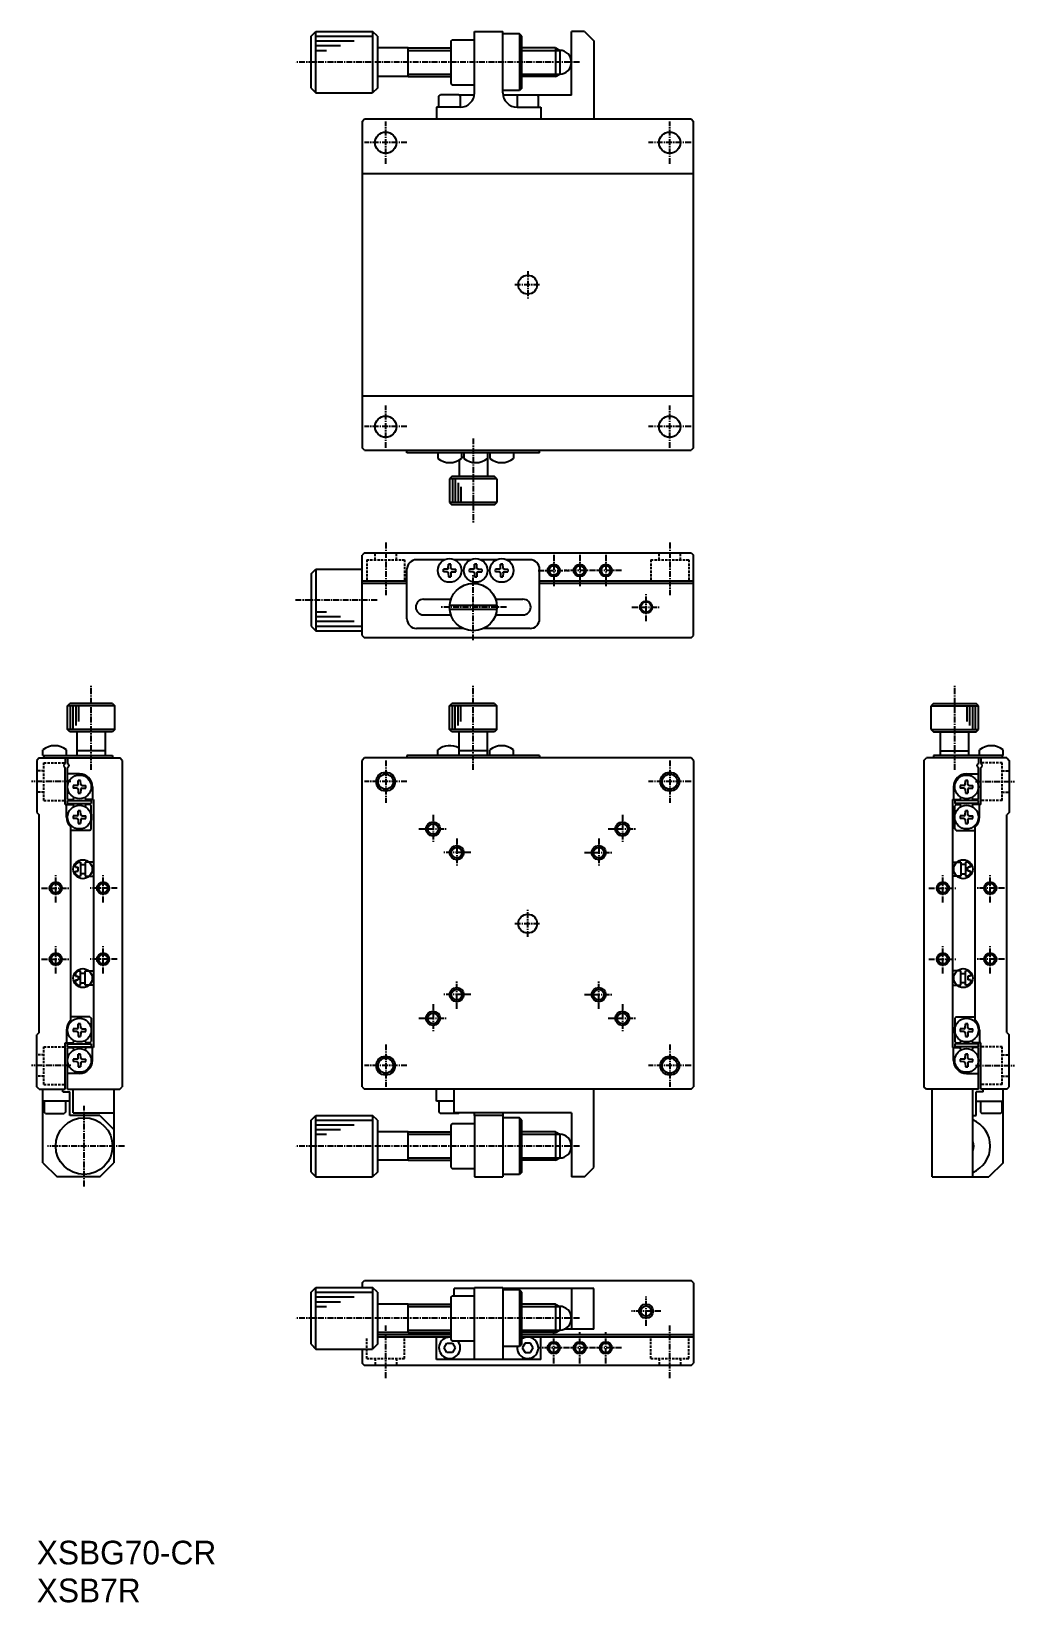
# Model space of a CAD drawing. Extents: x 94 to 302, y 36 to 368.
import ezdxf

# ---------------------------------------------------------------- set-up
doc = ezdxf.new("R2010")
doc.units = 0
doc.linetypes.add('CENTER', pattern=[2, 1.25, -0.25, 0.25, -0.25])
doc.linetypes.add('DASHED', pattern=[0.75, 0.5, -0.25])
doc.layers.get('0').update_dxf_attribs({"linetype": 'CONTINUOUS'})
doc.layers.add('CENTER', color=1, linetype='CENTER')

msp = doc.modelspace()

# ---------------------------------------------------------------- linework, layer by layer
at = {"color": 7, "linetype": 'CONTINUOUS'}
for p, q in [((153.55, 367.12), (154.55, 368.12)), ((153.55, 356.12), (153.55, 367.12)), ((154.55, 368.12), (166.55, 368.12)), ((167.55, 367.12), (166.55, 368.12)), ((167.55, 367.12), (167.55, 356.12)), ((183.05, 366.07), (183.35, 366.37)), ((183.05, 366.07), (183.05, 357.17)), ((183.35, 366.37), (188.05, 366.37)), ((188.05, 355.12), (188.05, 368.12)), ((188.05, 368.12), (194.05, 368.12)), ((194.05, 355.12), (194.05, 368.12)), ((197.55, 367.62), (194.05, 367.62)), ((197.55, 367.62), (197.55, 355.62)), ((198.05, 367.12), (197.55, 367.62)), ((198.05, 356.12), (198.05, 367.12)), ((208.55, 354.62), (208.55, 368.12)), ((211.3, 368.12), (208.55, 368.12)), ((211.3, 368.12), (213.3, 366.12)), ((213.3, 366.12), (213.3, 349.62)), ((174.05, 364.62), (167.55, 364.62)), ((174.05, 364.62), (183.05, 364.62)), ((174.05, 358.62), (174.05, 364.62)), ((205.19, 364.62), (198.05, 364.62)), ((205.19, 364.62), (206.05, 364.12)), ((205.19, 364.62), (205.19, 358.62)), ((206.05, 364.12), (206.05, 359.12)), ((174.05, 358.62), (167.55, 358.62)), ((174.05, 358.62), (183.05, 358.62)), ((205.19, 358.62), (198.05, 358.62)), ((205.19, 358.62), (206.05, 359.12)), ((153.55, 356.12), (154.55, 355.12)), ((167.55, 356.12), (166.55, 355.12)), ((183.05, 357.17), (183.35, 356.87)), ((183.35, 356.87), (188.05, 356.87)), ((197.55, 355.62), (194.05, 355.62)), ((198.05, 356.12), (197.55, 355.62)), ((154.55, 355.12), (166.55, 355.12)), ((185.05, 352.12), (180.05, 352.12)), ((180.05, 352.12), (180.05, 349.62)), ((180.55, 354.42), (180.85, 354.72)), ((180.55, 352.12), (180.55, 354.42)), ((184.75, 354.72), (180.85, 354.72)), ((185.05, 354.42), (184.75, 354.72)), ((188.01, 354.62), (184.85, 354.62)), ((185.05, 354.42), (185.05, 352.12)), ((197.25, 354.62), (194.1, 354.62)), ((197.05, 354.42), (197.35, 354.72)), ((197.05, 354.42), (197.05, 352.12)), ((197.05, 352.12), (202.05, 352.12)), ((197.35, 354.72), (201.25, 354.72)), ((201.55, 354.42), (201.25, 354.72)), ((208.55, 354.62), (201.35, 354.62)), ((201.55, 352.12), (201.55, 354.42)), ((202.05, 352.12), (202.05, 349.62)), ((164.3, 349.12), (164.8, 349.62)), ((164.3, 349.12), (164.3, 280.12)), ((164.8, 349.62), (233.8, 349.62)), ((233.8, 349.62), (234.3, 349.12)), ((234.3, 280.12), (234.3, 349.12)), ((164.3, 338.12), (234.3, 338.12)), ((164.3, 291.12), (234.3, 291.12)), ((164.8, 279.62), (164.3, 280.12)), ((164.8, 279.62), (233.8, 279.62)), ((173.8, 279.12), (173.8, 279.62)), ((201.8, 279.12), (173.8, 279.12)), ((180.3, 279.12), (180.3, 277.9)), ((185.3, 279.12), (185.3, 277.9)), ((185.8, 279.12), (185.8, 277.9)), ((190.8, 279.12), (190.8, 274.12)), ((190.8, 279.12), (190.8, 277.9)), ((191.3, 279.12), (191.3, 277.9)), ((196.3, 279.12), (196.3, 277.9)), ((201.8, 279.12), (201.8, 279.62)), ((234.3, 280.12), (233.8, 279.62)), ((184.8, 277.56), (184.8, 274.12)), ((185.8, 278.12), (185.3, 278.12)), ((183.3, 274.12), (182.8, 273.62)), ((182.8, 273.62), (182.8, 268.62)), ((192.3, 274.12), (183.3, 274.12)), ((192.8, 273.62), (192.3, 274.12)), ((192.8, 273.62), (192.8, 268.62)), ((182.8, 268.62), (183.3, 268.12)), ((192.3, 268.12), (183.3, 268.12)), ((192.3, 268.12), (192.8, 268.62)), ((164.8, 257.99), (164.3, 257.49)), ((164.3, 240.49), (164.3, 257.49)), ((164.8, 257.99), (233.8, 257.99)), ((181.71, 256.49), (175.8, 256.49)), ((187.21, 256.49), (183.89, 256.49)), ((192.71, 256.49), (189.39, 256.49)), ((199.8, 256.49), (194.89, 256.49)), ((233.8, 257.99), (234.3, 257.49)), ((234.3, 240.49), (234.3, 257.49)), ((153.55, 253.49), (154.55, 254.49)), ((153.55, 253.49), (153.55, 242.49)), ((154.55, 254.49), (164.3, 254.49)), ((173.8, 243.99), (173.8, 254.49)), ((182.31, 254.52), (181.48, 254.5)), ((182.31, 253.97), (181.48, 253.98)), ((182.31, 254.52), (182.47, 254.59)), ((182.31, 253.97), (182.47, 253.9)), ((182.53, 254.73), (182.47, 254.59)), ((182.53, 253.76), (182.47, 253.9)), ((182.53, 254.73), (182.54, 255.57)), ((182.53, 253.76), (182.54, 252.92)), ((183.08, 254.73), (183.06, 255.57)), ((183.08, 253.76), (183.06, 252.92)), ((183.08, 254.73), (183.14, 254.59)), ((183.08, 253.76), (183.14, 253.9)), ((183.3, 254.52), (183.14, 254.59)), ((183.3, 253.97), (183.14, 253.9)), ((183.3, 254.52), (184.13, 254.5)), ((183.3, 253.97), (184.13, 253.98)), ((187.81, 254.52), (186.98, 254.5)), ((187.81, 253.97), (186.98, 253.98)), ((187.81, 254.52), (187.97, 254.59)), ((187.81, 253.97), (187.97, 253.9)), ((188.03, 254.73), (187.97, 254.59)), ((188.03, 253.76), (187.97, 253.9)), ((188.03, 254.73), (188.04, 255.57)), ((188.03, 253.76), (188.04, 252.92)), ((188.58, 254.73), (188.56, 255.57)), ((188.58, 253.76), (188.56, 252.92)), ((188.58, 254.73), (188.64, 254.59)), ((188.58, 253.76), (188.64, 253.9)), ((188.8, 254.52), (188.64, 254.59)), ((188.8, 253.97), (188.64, 253.9)), ((188.8, 254.52), (189.63, 254.5)), ((188.8, 253.97), (189.63, 253.98)), ((193.31, 254.52), (192.48, 254.5)), ((193.31, 253.97), (192.48, 253.98)), ((193.31, 254.52), (193.47, 254.59)), ((193.31, 253.97), (193.47, 253.9)), ((193.53, 254.73), (193.47, 254.59)), ((193.53, 253.76), (193.47, 253.9)), ((193.53, 254.73), (193.54, 255.57)), ((193.53, 253.76), (193.54, 252.92)), ((194.08, 254.73), (194.06, 255.57)), ((194.08, 253.76), (194.06, 252.92)), ((194.08, 254.73), (194.14, 254.59)), ((194.08, 253.76), (194.14, 253.9)), ((194.3, 254.52), (194.14, 254.59)), ((194.3, 253.97), (194.14, 253.9)), ((194.3, 254.52), (195.13, 254.5)), ((194.3, 253.97), (195.13, 253.98)), ((201.8, 243.99), (201.8, 254.49)), ((173.8, 251.99), (164.3, 251.99)), ((173.8, 251.49), (164.3, 251.49)), ((234.3, 251.99), (201.8, 251.99)), ((234.3, 251.49), (201.8, 251.49)), ((177.3, 248.14), (183.16, 248.14)), ((182.82, 246.89), (192.79, 246.89)), ((182.82, 246.09), (192.79, 246.09)), ((192.45, 248.14), (198.3, 248.14)), ((153.55, 242.49), (154.55, 241.49)), ((177.3, 244.84), (183.02, 244.84)), ((192.59, 244.84), (198.3, 244.84)), ((154.55, 241.49), (164.3, 241.49)), ((164.3, 240.49), (164.8, 239.99)), ((233.8, 239.99), (164.8, 239.99)), ((185.63, 241.99), (175.8, 241.99)), ((199.8, 241.99), (189.98, 241.99)), ((233.8, 239.99), (234.3, 240.49)), ((102.11, 225.62), (102.61, 226.12)), ((111.61, 226.12), (102.61, 226.12)), ((111.61, 226.12), (112.11, 225.62)), ((182.8, 225.62), (183.3, 226.12)), ((192.3, 226.12), (183.3, 226.12)), ((192.3, 226.12), (192.8, 225.62)), ((285, 226.12), (284.5, 225.62)), ((285, 226.12), (294, 226.12)), ((294.5, 225.62), (294, 226.12)), ((102.11, 220.62), (102.11, 225.62)), ((112.11, 220.62), (112.11, 225.62)), ((182.8, 220.62), (182.8, 225.62)), ((192.8, 220.62), (192.8, 225.62)), ((284.5, 220.62), (284.5, 225.62)), ((294.5, 220.62), (294.5, 225.62)), ((102.61, 220.12), (102.11, 220.62)), ((111.61, 220.12), (102.61, 220.12)), ((104.11, 215.12), (104.11, 220.12)), ((110.11, 215.12), (110.11, 220.12)), ((112.11, 220.62), (111.61, 220.12)), ((183.3, 220.12), (182.8, 220.62)), ((192.3, 220.12), (183.3, 220.12)), ((184.8, 215.12), (184.8, 220.12)), ((190.8, 215.12), (190.8, 220.12)), ((192.8, 220.62), (192.3, 220.12)), ((284.5, 220.62), (285, 220.12)), ((285, 220.12), (294, 220.12)), ((286.5, 215.12), (286.5, 220.12)), ((292.5, 215.12), (292.5, 220.12)), ((294, 220.12), (294.5, 220.62)), ((96.86, 215.12), (96.86, 216.34)), ((101.86, 215.12), (101.86, 216.34)), ((110.11, 216.12), (104.11, 216.12)), ((180.3, 215.12), (180.3, 216.34)), ((190.8, 216.12), (184.8, 216.12)), ((191.3, 215.12), (191.3, 216.34)), ((196.3, 215.12), (196.3, 216.34)), ((286.5, 216.12), (292.5, 216.12)), ((294.75, 215.12), (294.75, 216.34)), ((299.75, 215.12), (299.75, 216.34)), ((96.11, 214.62), (95.61, 214.12)), ((95.61, 214.12), (95.61, 203.12)), ((96.11, 214.62), (113.11, 214.62)), ((96.86, 215.12), (111.61, 215.12)), ((97.11, 215.12), (97.11, 214.62)), ((101.61, 214.62), (101.61, 213.48)), ((101.61, 204.82), (101.61, 212.56)), ((102.11, 214.62), (102.11, 213.48)), ((102.11, 205.82), (102.11, 212.56)), ((111.61, 215.12), (111.61, 214.62)), ((113.61, 214.12), (113.11, 214.62)), ((113.61, 214.12), (113.61, 145.12)), ((164.8, 214.62), (164.3, 214.12)), ((164.3, 145.12), (164.3, 214.12)), ((233.8, 214.62), (164.8, 214.62)), ((173.8, 215.12), (173.8, 214.62)), ((201.8, 215.12), (173.8, 215.12)), ((201.8, 215.12), (201.8, 214.62)), ((234.3, 214.12), (233.8, 214.62)), ((234.3, 214.12), (234.3, 145.12)), ((234.3, 213.62), (234.3, 145.62)), ((283, 214.12), (283.5, 214.62)), ((283, 214.12), (283, 145.12)), ((300.5, 214.62), (283.5, 214.62)), ((299.75, 215.12), (285, 215.12)), ((285, 215.12), (285, 214.62)), ((294.5, 214.62), (294.5, 213.48)), ((294.5, 205.82), (294.5, 212.56)), ((295, 214.62), (295, 213.48)), ((295, 204.82), (295, 212.56)), ((299.5, 215.12), (299.5, 214.62)), ((300.5, 214.62), (301, 214.12)), ((301, 214.12), (301, 203.12)), ((104.61, 211.27), (102.11, 211.27)), ((104.34, 209), (104.35, 209.84)), ((104.89, 209), (104.87, 209.84)), ((291.72, 209), (291.74, 209.84)), ((292, 211.27), (294.5, 211.27)), ((292.27, 209), (292.26, 209.84)), ((102.11, 205.82), (103.2, 205.82)), ((104.11, 208.79), (103.29, 208.78)), ((104.11, 208.25), (103.29, 208.26)), ((104.11, 208.79), (104.28, 208.87)), ((104.11, 208.25), (104.28, 208.17)), ((104.34, 209), (104.28, 208.87)), ((104.34, 208.04), (104.28, 208.17)), ((104.34, 208.04), (104.35, 207.2)), ((104.89, 208.04), (104.87, 207.2)), ((104.89, 209), (104.95, 208.87)), ((104.89, 208.04), (104.95, 208.17)), ((105.11, 208.79), (104.95, 208.87)), ((105.11, 208.25), (104.95, 208.17)), ((105.11, 208.79), (105.94, 208.78)), ((105.11, 208.25), (105.94, 208.26)), ((107.61, 205.82), (106.03, 205.82)), ((107.36, 208.52), (107.36, 205.82)), ((107.61, 205.82), (107.61, 179.62)), ((289, 205.82), (290.58, 205.82)), ((289, 205.82), (289, 179.62)), ((289.25, 208.52), (289.25, 205.82)), ((291.5, 208.79), (290.67, 208.78)), ((291.5, 208.25), (290.67, 208.26)), ((291.5, 208.79), (291.66, 208.87)), ((291.5, 208.25), (291.66, 208.17)), ((291.72, 209), (291.66, 208.87)), ((291.72, 208.04), (291.66, 208.17)), ((291.72, 208.04), (291.74, 207.2)), ((292.27, 208.04), (292.26, 207.2)), ((292.27, 209), (292.33, 208.87)), ((292.27, 208.04), (292.33, 208.17)), ((292.5, 208.79), (292.33, 208.87)), ((292.5, 208.25), (292.33, 208.17)), ((292.5, 208.79), (293.32, 208.78)), ((292.5, 208.25), (293.32, 208.26)), ((294.5, 205.82), (293.41, 205.82)), ((95.61, 203.12), (96.11, 202.62)), ((96.11, 156.62), (96.11, 202.62)), ((101.61, 204.82), (103.2, 204.82)), ((101.86, 202.12), (101.86, 204.82)), ((102.11, 205.62), (107.11, 205.62)), ((102.11, 205.02), (102.11, 205.62)), ((102.11, 205.02), (107.11, 205.02)), ((104.34, 202.6), (104.28, 202.47)), ((104.34, 202.6), (104.35, 203.44)), ((104.89, 202.6), (104.87, 203.44)), ((104.89, 202.6), (104.95, 202.47)), ((106.81, 204.82), (106.03, 204.82)), ((106.81, 204.82), (107.11, 204.52)), ((107.11, 205.62), (107.11, 205.02)), ((107.11, 199.62), (107.11, 204.52)), ((294.5, 205.62), (289.5, 205.62)), ((289.5, 205.62), (289.5, 205.02)), ((294.5, 205.02), (289.5, 205.02)), ((289.8, 204.82), (289.5, 204.52)), ((289.5, 199.62), (289.5, 204.52)), ((289.8, 204.82), (290.58, 204.82)), ((291.72, 202.6), (291.66, 202.47)), ((291.72, 202.6), (291.74, 203.44)), ((292.27, 202.6), (292.26, 203.44)), ((292.27, 202.6), (292.33, 202.47)), ((295, 204.82), (293.41, 204.82)), ((294.5, 205.02), (294.5, 205.62)), ((294.75, 202.12), (294.75, 204.82)), ((301, 203.12), (300.5, 202.62)), ((300.5, 156.62), (300.5, 202.62)), ((102.81, 179.62), (102.81, 200.04)), ((106.81, 199.32), (102.81, 199.32)), ((104.11, 202.39), (103.29, 202.38)), ((104.11, 201.85), (103.29, 201.86)), ((104.11, 202.39), (104.28, 202.47)), ((104.11, 201.85), (104.28, 201.77)), ((104.34, 201.64), (104.28, 201.77)), ((104.34, 201.64), (104.35, 200.8)), ((104.89, 201.64), (104.87, 200.8)), ((104.89, 201.64), (104.95, 201.77)), ((105.11, 202.39), (104.95, 202.47)), ((105.11, 201.85), (104.95, 201.77)), ((105.11, 202.39), (105.94, 202.38)), ((105.11, 201.85), (105.94, 201.86)), ((106.81, 199.32), (107.11, 199.62)), ((289.8, 199.32), (289.5, 199.62)), ((289.8, 199.32), (293.8, 199.32)), ((291.5, 202.39), (290.67, 202.38)), ((291.5, 201.85), (290.67, 201.86)), ((291.5, 202.39), (291.66, 202.47)), ((291.5, 201.85), (291.66, 201.77)), ((291.72, 201.64), (291.66, 201.77)), ((291.72, 201.64), (291.74, 200.8)), ((292.27, 201.64), (292.26, 200.8)), ((292.27, 201.64), (292.33, 201.77)), ((292.5, 202.39), (292.33, 202.47)), ((292.5, 201.85), (292.33, 201.77)), ((292.5, 202.39), (293.32, 202.38)), ((292.5, 201.85), (293.32, 201.86)), ((293.8, 179.62), (293.8, 200.04)), ((104.31, 192.62), (103.81, 192.12)), ((104.31, 192.62), (104.81, 192.62)), ((104.81, 192.62), (104.81, 189.62)), ((107.61, 192.62), (105.81, 192.62)), ((105.81, 192.62), (105.81, 189.62)), ((289, 192.62), (290.8, 192.62)), ((290.8, 192.62), (290.8, 189.62)), ((291.8, 192.62), (291.8, 189.62)), ((292.3, 192.62), (291.8, 192.62)), ((292.3, 192.62), (292.8, 192.12)), ((103.81, 191.52), (103.81, 192.12)), ((103.81, 191.52), (104.31, 191.52)), ((103.81, 190.72), (104.31, 190.72)), ((103.81, 190.12), (103.81, 190.72)), ((104.31, 189.62), (103.81, 190.12)), ((104.31, 190.72), (104.31, 191.52)), ((104.31, 189.62), (104.81, 189.62)), ((104.81, 192.12), (105.81, 192.12)), ((105.81, 190.12), (104.81, 190.12)), ((105.81, 189.62), (107.61, 189.62)), ((109.61, 189.62), (109.61, 189.62)), ((287, 189.62), (287, 189.62)), ((290.8, 189.62), (289, 189.62)), ((291.8, 192.12), (290.8, 192.12)), ((290.8, 190.12), (291.8, 190.12)), ((292.3, 189.62), (291.8, 189.62)), ((292.8, 191.52), (292.3, 191.52)), ((292.3, 190.72), (292.3, 191.52)), ((292.8, 190.72), (292.3, 190.72)), ((292.3, 189.62), (292.8, 190.12)), ((292.8, 191.52), (292.8, 192.12)), ((292.8, 190.12), (292.8, 190.72)), ((102.81, 159.2), (102.81, 179.62)), ((107.61, 179.62), (107.61, 153.42)), ((289, 179.62), (289, 153.42)), ((293.8, 159.2), (293.8, 179.62)), ((104.31, 169.62), (103.81, 169.12)), ((104.31, 169.62), (104.81, 169.62)), ((104.81, 166.62), (104.81, 169.62)), ((105.81, 169.62), (107.61, 169.62)), ((105.81, 166.62), (105.81, 169.62)), ((109.61, 169.62), (109.61, 169.62)), ((287, 169.62), (287, 169.62)), ((290.8, 169.62), (289, 169.62)), ((290.8, 166.62), (290.8, 169.62)), ((291.8, 166.62), (291.8, 169.62)), ((292.3, 169.62), (291.8, 169.62)), ((292.3, 169.62), (292.8, 169.12)), ((103.81, 169.12), (103.81, 168.52)), ((103.81, 168.52), (104.31, 168.52)), ((103.81, 167.72), (104.31, 167.72)), ((103.81, 167.72), (103.81, 167.12)), ((104.31, 166.62), (103.81, 167.12)), ((104.31, 168.52), (104.31, 167.72)), ((104.31, 166.62), (104.81, 166.62)), ((105.81, 169.12), (104.81, 169.12)), ((104.81, 167.12), (105.81, 167.12)), ((107.61, 166.62), (105.81, 166.62)), ((289, 166.62), (290.8, 166.62)), ((290.8, 169.12), (291.8, 169.12)), ((291.8, 167.12), (290.8, 167.12)), ((292.3, 166.62), (291.8, 166.62)), ((292.3, 168.52), (292.3, 167.72)), ((292.8, 168.52), (292.3, 168.52)), ((292.8, 167.72), (292.3, 167.72)), ((292.3, 166.62), (292.8, 167.12)), ((292.8, 169.12), (292.8, 168.52)), ((292.8, 167.72), (292.8, 167.12)), ((106.81, 159.92), (102.81, 159.92)), ((106.81, 159.92), (107.11, 159.62)), ((107.11, 159.62), (107.11, 154.72)), ((289.8, 159.92), (289.5, 159.62)), ((289.5, 159.62), (289.5, 154.72)), ((289.8, 159.92), (293.8, 159.92)), ((96.11, 156.62), (95.61, 156.12)), ((95.61, 145.12), (95.61, 156.12)), ((101.86, 157.12), (101.86, 154.42)), ((104.11, 157.39), (103.29, 157.38)), ((104.11, 156.85), (103.29, 156.86)), ((104.11, 157.39), (104.28, 157.47)), ((104.11, 156.85), (104.28, 156.77)), ((104.34, 157.6), (104.28, 157.47)), ((104.34, 156.64), (104.28, 156.77)), ((104.34, 157.6), (104.35, 158.44)), ((104.34, 156.64), (104.35, 155.8)), ((104.89, 157.6), (104.87, 158.44)), ((104.89, 156.64), (104.87, 155.8)), ((104.89, 157.6), (104.95, 157.47)), ((104.89, 156.64), (104.95, 156.77)), ((105.11, 157.39), (104.95, 157.47)), ((105.11, 156.85), (104.95, 156.77)), ((105.11, 157.39), (105.94, 157.38)), ((105.11, 156.85), (105.94, 156.86)), ((291.5, 157.39), (290.67, 157.38)), ((291.5, 156.85), (290.67, 156.86)), ((291.5, 157.39), (291.66, 157.47)), ((291.5, 156.85), (291.66, 156.77)), ((291.72, 157.6), (291.66, 157.47)), ((291.72, 156.64), (291.66, 156.77)), ((291.72, 157.6), (291.74, 158.44)), ((291.72, 156.64), (291.74, 155.8)), ((292.27, 157.6), (292.26, 158.44)), ((292.27, 156.64), (292.26, 155.8)), ((292.27, 157.6), (292.33, 157.47)), ((292.27, 156.64), (292.33, 156.77)), ((292.5, 157.39), (292.33, 157.47)), ((292.5, 156.85), (292.33, 156.77)), ((292.5, 157.39), (293.32, 157.38)), ((292.5, 156.85), (293.32, 156.86)), ((294.75, 157.12), (294.75, 154.42)), ((300.5, 156.62), (301, 156.12)), ((301, 145.12), (301, 156.12)), ((101.61, 144.62), (101.61, 154.42)), ((101.61, 154.42), (103.2, 154.42)), ((102.11, 154.22), (107.11, 154.22)), ((102.11, 153.62), (102.11, 154.22)), ((102.11, 153.62), (107.11, 153.62)), ((102.11, 144.62), (102.11, 153.42)), ((102.11, 153.42), (103.2, 153.42)), ((106.81, 154.42), (106.03, 154.42)), ((107.61, 153.42), (106.03, 153.42)), ((106.81, 154.42), (107.11, 154.72)), ((107.11, 154.22), (107.11, 153.62)), ((107.36, 150.72), (107.36, 153.42)), ((289, 153.42), (290.58, 153.42)), ((289.25, 150.72), (289.25, 153.42)), ((289.8, 154.42), (289.5, 154.72)), ((294.5, 154.22), (289.5, 154.22)), ((289.5, 154.22), (289.5, 153.62)), ((294.5, 153.62), (289.5, 153.62)), ((289.8, 154.42), (290.58, 154.42)), ((295, 154.42), (293.41, 154.42)), ((294.5, 153.42), (293.41, 153.42)), ((294.5, 153.62), (294.5, 154.22)), ((294.5, 144.62), (294.5, 153.42)), ((295, 144.62), (295, 154.42)), ((104.11, 150.99), (103.29, 150.98)), ((104.11, 150.45), (103.29, 150.46)), ((104.11, 150.99), (104.28, 151.07)), ((104.11, 150.45), (104.28, 150.37)), ((104.34, 151.2), (104.28, 151.07)), ((104.34, 150.24), (104.28, 150.37)), ((104.34, 151.2), (104.35, 152.04)), ((104.34, 150.24), (104.35, 149.4)), ((104.89, 151.2), (104.87, 152.04)), ((104.89, 150.24), (104.87, 149.4)), ((104.89, 151.2), (104.95, 151.07)), ((104.89, 150.24), (104.95, 150.37)), ((105.11, 150.99), (104.95, 151.07)), ((105.11, 150.45), (104.95, 150.37)), ((105.11, 150.99), (105.94, 150.98)), ((105.11, 150.45), (105.94, 150.46)), ((291.5, 150.99), (290.67, 150.98)), ((291.5, 150.45), (290.67, 150.46)), ((291.5, 150.99), (291.66, 151.07)), ((291.5, 150.45), (291.66, 150.37)), ((291.72, 151.2), (291.66, 151.07)), ((291.72, 150.24), (291.66, 150.37)), ((291.72, 151.2), (291.74, 152.04)), ((291.72, 150.24), (291.74, 149.4)), ((292.27, 151.2), (292.26, 152.04)), ((292.27, 150.24), (292.26, 149.4)), ((292.27, 151.2), (292.33, 151.07)), ((292.27, 150.24), (292.33, 150.37)), ((292.5, 150.99), (292.33, 151.07)), ((292.5, 150.45), (292.33, 150.37)), ((292.5, 150.99), (293.32, 150.98)), ((292.5, 150.45), (293.32, 150.46)), ((104.61, 147.97), (102.11, 147.97)), ((292, 147.97), (294.5, 147.97)), ((96.11, 144.62), (95.61, 145.12)), ((96.11, 144.62), (101.61, 144.62)), ((96.11, 144.62), (101.61, 144.62)), ((96.91, 129.12), (96.91, 144.62)), ((101.11, 144.12), (101.11, 144.62)), ((101.11, 144.12), (102.61, 144.12)), ((102.11, 144.62), (113.11, 144.62)), ((102.11, 144.62), (113.11, 144.62)), ((102.61, 139.12), (102.61, 144.12)), ((103.31, 139.62), (103.31, 144.62)), ((111.91, 144.62), (111.91, 129.12)), ((113.11, 144.62), (113.61, 145.12)), ((164.3, 145.12), (164.8, 144.62)), ((233.8, 144.62), (164.8, 144.62)), ((180.05, 142.12), (180.05, 144.62)), ((183.8, 139.62), (183.8, 144.62)), ((213.3, 128.12), (213.3, 144.62)), ((233.8, 144.62), (234.3, 145.12)), ((283.5, 144.62), (283, 145.12)), ((294.5, 144.62), (283.5, 144.62)), ((294.5, 144.62), (283.5, 144.62)), ((284.7, 126.12), (284.7, 144.62)), ((293.3, 126.12), (293.3, 144.62)), ((294, 139.12), (294, 144.12)), ((295.5, 144.12), (294, 144.12)), ((300.5, 144.62), (295, 144.62)), ((300.5, 144.62), (295, 144.62)), ((295.5, 144.12), (295.5, 144.62)), ((299.7, 129.12), (299.7, 144.62)), ((300.5, 144.62), (301, 145.12)), ((102.61, 142.12), (96.91, 142.12)), ((97.16, 142.12), (97.16, 139.82)), ((97.46, 139.52), (97.16, 139.82)), ((97.46, 139.52), (101.36, 139.52)), ((101.66, 139.82), (101.36, 139.52)), ((101.66, 142.12), (101.66, 139.82)), ((103.31, 139.62), (111.91, 139.62)), ((183.8, 142.12), (180.05, 142.12)), ((180.55, 142.12), (180.55, 139.82)), ((180.55, 139.82), (180.85, 139.52)), ((184.75, 139.52), (180.85, 139.52)), ((208.55, 139.62), (183.8, 139.62)), ((184.75, 139.52), (184.85, 139.62)), ((208.55, 139.62), (208.55, 126.12)), ((294, 142.12), (299.7, 142.12)), ((294.95, 142.12), (294.95, 139.82)), ((294.95, 139.82), (295.25, 139.52)), ((299.15, 139.52), (295.25, 139.52)), ((299.15, 139.52), (299.45, 139.82)), ((299.45, 142.12), (299.45, 139.82)), ((108.91, 139.12), (102.61, 139.12)), ((108.91, 139.12), (111.91, 136.12)), ((153.55, 138.12), (154.55, 139.12)), ((153.55, 127.12), (153.55, 138.12)), ((154.55, 139.12), (166.55, 139.12)), ((167.55, 138.12), (166.55, 139.12)), ((167.55, 138.12), (167.55, 127.12)), ((183.05, 137.07), (183.35, 137.37)), ((183.05, 137.07), (183.05, 128.17)), ((183.35, 137.37), (188.05, 137.37)), ((188.05, 139.12), (188.05, 126.12)), ((194.05, 139.12), (188.05, 139.12)), ((194.05, 139.12), (194.05, 126.12)), ((197.55, 138.62), (194.05, 138.62)), ((197.55, 138.62), (197.55, 126.62)), ((198.05, 138.12), (197.55, 138.62)), ((198.05, 127.12), (198.05, 138.12)), ((293.3, 139.12), (294, 139.12)), ((174.05, 135.62), (167.55, 135.62)), ((174.05, 135.62), (183.05, 135.62)), ((174.05, 129.62), (174.05, 135.62)), ((205.19, 135.62), (198.05, 135.62)), ((205.19, 135.62), (206.05, 135.12)), ((205.19, 135.62), (205.19, 129.62)), ((206.05, 135.12), (206.05, 130.12)), ((174.05, 129.62), (167.55, 129.62)), ((174.05, 129.62), (183.05, 129.62)), ((205.19, 129.62), (198.05, 129.62)), ((205.19, 129.62), (206.05, 130.12)), ((96.91, 129.12), (99.91, 126.12)), ((108.91, 126.12), (111.91, 129.12)), ((153.55, 127.12), (154.55, 126.12)), ((167.55, 127.12), (166.55, 126.12)), ((183.05, 128.17), (183.35, 127.87)), ((183.35, 127.87), (188.05, 127.87)), ((197.55, 126.62), (194.05, 126.62)), ((198.05, 127.12), (197.55, 126.62)), ((211.3, 126.12), (213.3, 128.12)), ((299.7, 129.12), (296.7, 126.12)), ((108.91, 126.12), (99.91, 126.12)), ((154.55, 126.12), (166.55, 126.12)), ((188.05, 126.12), (194.05, 126.12)), ((211.3, 126.12), (208.55, 126.12)), ((284.7, 126.12), (296.7, 126.12)), ((164.3, 103.75), (164.8, 104.25)), ((164.3, 103.75), (164.3, 102.75)), ((164.8, 104.25), (233.8, 104.25)), ((234.3, 103.75), (233.8, 104.25)), ((234.3, 103.75), (234.3, 86.75)), ((153.55, 101.75), (154.55, 102.75)), ((153.55, 90.75), (153.55, 101.75)), ((154.55, 102.75), (166.55, 102.75)), ((167.55, 101.75), (166.55, 102.75)), ((167.55, 101.75), (167.55, 90.75)), ((183.05, 100.7), (183.35, 101)), ((183.05, 100.7), (183.05, 91.8)), ((183.35, 101), (188.05, 101)), ((188.05, 102.55), (183.8, 102.55)), ((183.8, 101), (183.8, 102.55)), ((188.05, 87.55), (188.05, 102.75)), ((188.05, 102.75), (194.05, 102.75)), ((194.05, 102.75), (194.05, 87.55)), ((213.3, 102.55), (194.05, 102.55)), ((197.55, 102.25), (194.05, 102.25)), ((197.55, 102.25), (197.55, 90.25)), ((198.05, 101.75), (197.55, 102.25)), ((198.05, 90.75), (198.05, 101.75)), ((208.55, 102.55), (208.55, 93.95)), ((213.3, 93.95), (213.3, 102.55)), ((174.05, 99.25), (167.55, 99.25)), ((174.05, 99.25), (183.05, 99.25)), ((174.05, 93.25), (174.05, 99.25)), ((205.19, 99.25), (198.05, 99.25)), ((205.19, 99.25), (206.05, 98.75)), ((205.19, 99.25), (205.19, 93.25)), ((206.05, 98.75), (206.05, 93.75)), ((174.05, 93.25), (167.55, 93.25)), ((174.05, 93.25), (183.05, 93.25)), ((205.19, 93.25), (198.05, 93.25)), ((205.19, 93.25), (206.05, 93.75)), ((213.3, 93.95), (207.03, 93.95)), ((153.55, 90.75), (154.55, 89.75)), ((154.55, 89.75), (166.55, 89.75)), ((164.3, 89.75), (164.3, 86.75)), ((167.55, 90.75), (166.55, 89.75)), ((183.05, 92.75), (167.55, 92.75)), ((183.05, 92.25), (167.55, 92.25)), ((180.05, 87.55), (180.05, 92.25)), ((181.65, 90), (182.23, 91)), ((182.23, 89), (181.65, 90)), ((182.23, 91), (183.38, 91)), ((183.05, 91.8), (183.35, 91.5)), ((183.35, 91.5), (188.05, 91.5)), ((183.38, 91), (183.96, 90)), ((183.96, 90), (183.38, 89)), ((197.55, 90.25), (194.05, 90.25)), ((198.05, 90.75), (197.55, 90.25)), ((234.3, 92.75), (198.05, 92.75)), ((234.3, 92.25), (198.05, 92.25)), ((198.73, 91), (198.15, 90)), ((198.15, 90), (198.73, 89)), ((199.88, 91), (198.73, 91)), ((200.46, 90), (199.88, 91)), ((199.88, 89), (200.46, 90)), ((202.05, 87.55), (202.05, 92.25)), ((164.3, 86.75), (164.8, 86.25)), ((164.8, 86.25), (164.3, 86.75)), ((164.8, 86.25), (164.3, 86.75)), ((164.8, 86.25), (164.3, 86.75)), ((164.3, 86.75), (164.8, 86.25)), ((202.05, 87.55), (180.05, 87.55)), ((183.38, 89), (182.23, 89)), ((198.73, 89), (199.88, 89)), ((233.8, 86.25), (234.3, 86.75)), ((233.8, 86.25), (234.3, 86.75)), ((233.8, 86.25), (234.3, 86.75)), ((233.8, 86.25), (164.8, 86.25))]:
    msp.add_line(p, q, dxfattribs=at)
at = {"color": 3, "linetype": 'CONTINUOUS'}
for p, q in [((154.55, 355.12), (154.55, 368.12)), ((154.55, 367.12), (166.55, 367.12)), ((154.55, 366.12), (162.67, 366.12)), ((166.55, 368.12), (166.55, 355.12)), ((154.55, 365.12), (159.73, 365.12)), ((154.55, 364.12), (156.79, 364.12)), ((174.05, 364.12), (183.05, 364.12)), ((198.05, 364.12), (206.05, 364.12)), ((174.05, 359.12), (183.05, 359.12)), ((198.05, 359.12), (206.05, 359.12)), ((192.8, 273.62), (182.8, 273.62)), ((183.4, 273.62), (183.4, 268.62)), ((184, 273.62), (184, 268.62)), ((184.6, 272.76), (184.6, 268.62)), ((185.2, 271.89), (185.2, 268.62)), ((192.8, 268.62), (182.8, 268.62)), ((154.55, 254.49), (154.55, 241.49)), ((154.55, 245.49), (156.79, 245.49)), ((154.55, 244.49), (159.73, 244.49)), ((154.55, 243.49), (162.67, 243.49)), ((154.55, 242.49), (164.3, 242.49)), ((112.11, 225.62), (102.11, 225.62)), ((102.71, 220.62), (102.71, 225.62)), ((103.31, 220.62), (103.31, 225.62)), ((103.91, 221.48), (103.91, 225.62)), ((104.51, 222.35), (104.51, 225.62)), ((192.8, 225.62), (182.8, 225.62)), ((183.4, 220.62), (183.4, 225.62)), ((184, 220.62), (184, 225.62)), ((184.6, 221.48), (184.6, 225.62)), ((185.2, 222.35), (185.2, 225.62)), ((284.5, 225.62), (294.5, 225.62)), ((292.1, 222.35), (292.1, 225.62)), ((292.7, 221.48), (292.7, 225.62)), ((293.3, 220.62), (293.3, 225.62)), ((293.9, 220.62), (293.9, 225.62)), ((112.11, 220.62), (102.11, 220.62)), ((192.8, 220.62), (182.8, 220.62)), ((284.5, 220.62), (294.5, 220.62)), ((154.55, 126.12), (154.55, 139.12)), ((154.55, 138.12), (166.55, 138.12)), ((154.55, 137.12), (162.67, 137.12)), ((154.55, 136.12), (159.73, 136.12)), ((166.55, 139.12), (166.55, 126.12)), ((154.55, 135.12), (156.79, 135.12)), ((174.05, 135.12), (183.05, 135.12)), ((198.05, 135.12), (206.05, 135.12)), ((174.05, 130.12), (183.05, 130.12)), ((198.05, 130.12), (206.05, 130.12)), ((154.55, 89.75), (154.55, 102.75)), ((154.55, 101.75), (166.55, 101.75)), ((154.55, 100.75), (162.67, 100.75)), ((154.55, 99.75), (159.73, 99.75)), ((166.55, 102.75), (166.55, 89.75)), ((154.55, 98.75), (156.79, 98.75)), ((174.05, 98.75), (183.05, 98.75)), ((198.05, 98.75), (206.05, 98.75)), ((174.05, 93.75), (183.05, 93.75)), ((198.05, 93.75), (206.05, 93.75))]:
    msp.add_line(p, q, dxfattribs=at)
at = {"color": 3, "linetype": 'DASHED'}
for p, q in [((165.3, 256.49), (173.3, 256.49)), ((165.3, 256.49), (165.3, 251.99)), ((167.05, 256.49), (167.05, 257.99)), ((171.55, 256.49), (171.55, 257.99)), ((173.3, 256.49), (173.3, 251.99)), ((225.3, 256.49), (233.3, 256.49)), ((225.3, 256.49), (225.3, 251.99)), ((227.05, 256.49), (227.05, 257.99)), ((231.55, 256.49), (231.55, 257.99)), ((233.3, 256.49), (233.3, 251.99)), ((97.11, 205.62), (97.11, 213.62)), ((97.11, 213.62), (101.61, 213.62)), ((299.5, 213.62), (295, 213.62)), ((299.5, 205.62), (299.5, 213.62)), ((97.11, 211.87), (95.61, 211.87)), ((299.5, 211.87), (301, 211.87)), ((97.11, 207.37), (95.61, 207.37)), ((299.5, 207.37), (301, 207.37)), ((97.11, 205.62), (101.61, 205.62)), ((299.5, 205.62), (295, 205.62)), ((97.11, 145.62), (97.11, 153.62)), ((97.11, 153.62), (101.61, 153.62)), ((299.5, 153.62), (295, 153.62)), ((299.5, 145.62), (299.5, 153.62)), ((97.11, 151.87), (95.61, 151.87)), ((299.5, 151.87), (301, 151.87)), ((97.11, 147.37), (95.61, 147.37)), ((299.5, 147.37), (301, 147.37)), ((97.11, 145.62), (101.61, 145.62)), ((299.5, 145.62), (295, 145.62)), ((165.3, 87.75), (165.3, 92.25)), ((173.3, 87.75), (173.3, 92.25)), ((225.3, 87.75), (225.3, 92.25)), ((233.3, 87.75), (233.3, 92.25)), ((165.3, 87.75), (173.3, 87.75)), ((167.05, 87.75), (167.05, 86.25)), ((171.55, 87.75), (171.55, 86.25)), ((225.3, 87.75), (233.3, 87.75)), ((227.05, 87.75), (227.05, 86.25)), ((231.55, 87.75), (231.55, 86.25))]:
    msp.add_line(p, q, dxfattribs=at)
at = {"color": 7, "linetype": 'CONTINUOUS'}
for centre, radius in [((169.3, 344.62), 2.25), ((229.3, 344.62), 2.25), ((229.3, 344.62), 2.25), ((199.3, 314.62), 2), ((169.3, 284.62), 2.25), ((229.3, 284.62), 2.25), ((182.8, 254.24), 2.5), ((188.3, 254.24), 2.5), ((193.8, 254.24), 2.5), ((187.8, 246.49), 5), ((224.3, 246.49), 1.1), ((104.61, 208.52), 2.5), ((169.3, 209.62), 1.6), ((229.3, 209.62), 1.6), ((292, 208.52), 2.5), ((104.61, 202.12), 2.5), ((292, 202.12), 2.5), ((179.3, 199.62), 1.1), ((219.3, 199.62), 1.1), ((184.3, 194.62), 1.1), ((214.3, 194.62), 1.1), ((99.61, 187.12), 1), ((109.61, 187.12), 1), ((287, 187.12), 1), ((297, 187.12), 1), ((199.3, 179.62), 2), ((99.61, 172.12), 1), ((109.61, 172.12), 1), ((287, 172.12), 1), ((297, 172.12), 1), ((184.3, 164.62), 1.1), ((214.3, 164.62), 1.1), ((104.61, 157.12), 2.5), ((179.3, 159.62), 1.1), ((219.3, 159.62), 1.1), ((292, 157.12), 2.5), ((104.61, 150.72), 2.5), ((292, 150.72), 2.5), ((169.3, 149.62), 1.6), ((229.3, 149.62), 1.6), ((105.61, 132.62), 6), ((224.3, 97.75), 1.1)]:
    msp.add_circle(centre, radius, dxfattribs=at)
at = {"color": 3, "linetype": 'CONTINUOUS'}
for centre, radius in [((204.8, 254.24), 1.3), ((204.8, 254.24), 1), ((210.3, 254.24), 1.3), ((210.3, 254.24), 1), ((215.8, 254.24), 1.3), ((215.8, 254.24), 1), ((224.3, 246.49), 1.3), ((169.3, 209.62), 2), ((229.3, 209.62), 2), ((179.3, 199.62), 1.5), ((219.3, 199.62), 1.5), ((184.3, 194.62), 1.5), ((214.3, 194.62), 1.5), ((105.31, 191.12), 2), ((291.3, 191.12), 2), ((99.61, 187.12), 1.3), ((109.61, 187.12), 1.3), ((287, 187.12), 1.3), ((297, 187.12), 1.3), ((99.61, 172.12), 1.3), ((109.61, 172.12), 1.3), ((287, 172.12), 1.3), ((297, 172.12), 1.3), ((105.31, 168.12), 2), ((291.3, 168.12), 2), ((184.3, 164.62), 1.5), ((214.3, 164.62), 1.5), ((179.3, 159.62), 1.5), ((219.3, 159.62), 1.5), ((169.3, 149.62), 2), ((229.3, 149.62), 2), ((224.3, 97.75), 1.5), ((204.8, 90), 1.3), ((204.8, 90), 1), ((210.3, 90), 1.3), ((210.3, 90), 1), ((215.8, 90), 1.3), ((215.8, 90), 1)]:
    msp.add_circle(centre, radius, dxfattribs=at)
at = {"color": 7, "linetype": 'CONTINUOUS'}
for centre, radius, start, end in [((206.05, 361.62), 2.5, 270, 90), ((185.05, 355.12), 3, 270, 0), ((197.05, 355.12), 3, 180, 270), ((182.8, 281.02), 4, 231.3178, 308.6822), ((188.3, 281.02), 4, 231.3178, 308.6822), ((193.8, 281.02), 4, 231.3178, 308.6822), ((175.8, 254.49), 2, 90, 180), ((182.8, 254.24), 1.35, 78.8959, 101.1041), ((188.3, 254.24), 1.35, 78.8959, 101.1041), ((193.8, 254.24), 1.35, 78.8959, 101.1041), ((199.8, 254.49), 2, 0, 90), ((182.8, 254.24), 1.35, 168.8959, 191.1041), ((182.8, 254.24), 1.35, 258.8959, 281.1041), ((182.8, 254.24), 1.35, 348.8959, 11.1041), ((188.3, 254.24), 1.35, 168.8959, 191.1041), ((188.3, 254.24), 1.35, 258.8959, 281.1041), ((188.3, 254.24), 1.35, 348.8959, 11.1041), ((193.8, 254.24), 1.35, 168.8959, 191.1041), ((193.8, 254.24), 1.35, 258.8959, 281.1041), ((193.8, 254.24), 1.35, 348.8959, 11.1041), ((177.3, 246.49), 1.65, 90, 270), ((198.3, 246.49), 1.65, 270, 90), ((175.8, 243.99), 2, 180, 270), ((199.8, 243.99), 2, 270, 0), ((99.36, 213.22), 4, 51.3178, 128.6822), ((182.8, 213.22), 4, 60, 128.6822), ((193.8, 213.22), 4, 51.3178, 128.6822), ((297.25, 213.22), 4, 51.3178, 128.6822), ((101.81, 213.02), 0.5, 113.5782, 246.4218), ((101.91, 213.02), 0.5, 293.5782, 66.4218), ((294.7, 213.02), 0.5, 113.5782, 246.4218), ((294.8, 213.02), 0.5, 293.5782, 66.4218), ((104.61, 208.52), 1.35, 78.8959, 101.1041), ((104.61, 208.52), 2.75, 0, 90), ((292, 208.52), 2.75, 90, 180), ((292, 208.52), 1.35, 78.8959, 101.1041), ((104.61, 205.32), 1.5, 139.4584, 168.463), ((104.61, 208.52), 1.35, 168.8959, 191.1041), ((104.61, 208.52), 1.35, 258.8959, 281.1041), ((104.61, 205.32), 1.5, 11.537, 40.5416), ((104.61, 208.52), 1.35, 348.8959, 11.1041), ((292, 205.32), 1.5, 139.4584, 168.463), ((292, 208.52), 1.35, 168.8959, 191.1041), ((292, 208.52), 1.35, 258.8959, 281.1041), ((292, 205.32), 1.5, 11.537, 40.5416), ((292, 208.52), 1.35, 348.8959, 11.1041), ((104.61, 205.32), 1.5, 191.537, 220.5416), ((104.61, 202.12), 1.35, 78.8959, 101.1041), ((104.61, 205.32), 1.5, 319.4584, 348.4631), ((292, 205.32), 1.5, 191.5369, 220.5416), ((292, 202.12), 1.35, 78.8959, 101.1041), ((292, 205.32), 1.5, 319.4584, 348.463), ((104.61, 202.12), 2.75, 180, 229.1149), ((104.61, 202.12), 1.35, 168.8959, 191.1041), ((104.61, 202.12), 1.35, 258.8959, 281.1041), ((104.61, 202.12), 1.35, 348.8959, 11.1041), ((292, 202.12), 1.35, 168.8959, 191.1041), ((292, 202.12), 1.35, 258.8959, 281.1041), ((292, 202.12), 1.35, 348.8959, 11.1041), ((292, 202.12), 2.75, 310.8851, 0), ((104.61, 157.12), 2.75, 130.8851, 180), ((104.61, 157.12), 1.35, 168.8959, 191.1041), ((104.61, 157.12), 1.35, 78.8959, 101.1041), ((104.61, 157.12), 1.35, 348.8959, 11.1041), ((292, 157.12), 1.35, 168.8959, 191.1041), ((292, 157.12), 1.35, 78.8959, 101.1041), ((292, 157.12), 1.35, 348.8959, 11.1041), ((292, 157.12), 2.75, 0, 49.1149), ((104.61, 153.92), 1.5, 139.4584, 168.463), ((104.61, 153.92), 1.5, 191.537, 220.5416), ((104.61, 157.12), 1.35, 258.8959, 281.1041), ((104.61, 153.92), 1.5, 11.537, 40.5416), ((104.61, 153.92), 1.5, 319.4584, 348.4631), ((292, 153.92), 1.5, 139.4584, 168.463), ((292, 153.92), 1.5, 191.5369, 220.5416), ((292, 157.12), 1.35, 258.8959, 281.1041), ((292, 153.92), 1.5, 11.537, 40.5416), ((292, 153.92), 1.5, 319.4584, 348.463), ((104.61, 150.72), 1.35, 168.8959, 191.1041), ((104.61, 150.72), 1.35, 78.8959, 101.1041), ((104.61, 150.72), 1.35, 258.8959, 281.1041), ((104.61, 150.72), 2.75, 270, 0), ((104.61, 150.72), 1.35, 348.8959, 11.1041), ((292, 150.72), 2.75, 180, 270), ((292, 150.72), 1.35, 168.8959, 191.1041), ((292, 150.72), 1.35, 78.8959, 101.1041), ((292, 150.72), 1.35, 258.8959, 281.1041), ((292, 150.72), 1.35, 348.8959, 11.1041), ((185.05, 139.12), 3, 0, 9.5941), ((197.05, 139.12), 3, 170.4059, 180), ((291, 132.62), 6, 292.5403, 67.4597), ((206.05, 132.62), 2.5, 270, 90), ((291, 132.62), 2.5, 336.9261, 23.0739), ((206.05, 96.25), 2.5, 270, 90), ((182.8, 90), 2.25, 90, 41.8103), ((199.3, 90), 2.25, 173.6206, 123.749)]:
    msp.add_arc(centre, radius, start, end, dxfattribs=at)
at = {"layer": 'CENTER', "color": 1, "linetype": 'CENTER'}
for p, q in [((210.25, 361.62), (150.24, 361.62)), ((169.3, 340.12), (169.3, 349.12)), ((229.3, 340.12), (229.3, 349.12)), ((173.8, 344.62), (164.8, 344.62)), ((233.8, 344.62), (224.8, 344.62)), ((199.3, 317.44), (199.3, 311.49)), ((196.55, 314.62), (201.96, 314.62)), ((169.3, 280.12), (169.3, 289.12)), ((229.3, 280.12), (229.3, 289.12)), ((173.8, 284.62), (164.8, 284.62)), ((233.8, 284.62), (224.8, 284.62)), ((187.8, 282.14), (187.8, 264.25)), ((169.3, 260.12), (169.3, 248.99)), ((229.3, 260.12), (229.3, 248.99)), ((204.8, 257.54), (204.8, 250.94)), ((210.3, 257.54), (210.3, 250.94)), ((215.8, 257.54), (215.8, 250.94)), ((187.8, 239.49), (187.8, 253.49)), ((201.5, 254.24), (208.1, 254.24)), ((213.6, 254.24), (207, 254.24)), ((219.1, 254.24), (212.5, 254.24)), ((224.3, 243.49), (224.3, 249.49)), ((167.48, 247.99), (150.24, 247.99)), ((194.8, 246.49), (180.8, 246.49)), ((221.3, 246.49), (227.3, 246.49)), ((107.11, 212.1), (107.11, 229.99)), ((187.8, 212.1), (187.8, 229.99)), ((289.5, 212.1), (289.5, 229.99)), ((169.3, 214.12), (169.3, 205.12)), ((229.3, 214.12), (229.3, 205.12)), ((102.76, 209.62), (94.47, 209.62)), ((173.8, 209.62), (164.8, 209.62)), ((233.8, 209.62), (224.8, 209.62)), ((293.85, 209.62), (302.14, 209.62)), ((179.3, 202.62), (179.3, 196.62)), ((219.3, 202.62), (219.3, 196.62)), ((176.3, 199.62), (182.3, 199.62)), ((216.3, 199.62), (222.3, 199.62)), ((184.3, 197.62), (184.3, 191.62)), ((214.3, 197.62), (214.3, 191.62)), ((187.3, 194.62), (181.3, 194.62)), ((211.3, 194.62), (217.3, 194.62)), ((99.61, 184.12), (99.61, 190.12)), ((99.61, 184.12), (99.61, 190.12)), ((109.61, 184.12), (109.61, 190.12)), ((287, 184.12), (287, 190.12)), ((297, 184.12), (297, 190.12)), ((297, 184.12), (297, 190.12)), ((96.61, 187.12), (102.61, 187.12)), ((112.61, 187.12), (106.61, 187.12)), ((284, 187.12), (290, 187.12)), ((300, 187.12), (294, 187.12)), ((199.3, 176.8), (199.3, 182.75)), ((196.55, 179.62), (201.96, 179.62)), ((99.61, 169.12), (99.61, 175.12)), ((99.61, 169.12), (99.61, 175.12)), ((109.61, 169.12), (109.61, 175.12)), ((287, 169.12), (287, 175.12)), ((297, 169.12), (297, 175.12)), ((297, 169.12), (297, 175.12)), ((96.61, 172.12), (102.61, 172.12)), ((112.61, 172.12), (106.61, 172.12)), ((284, 172.12), (290, 172.12)), ((300, 172.12), (294, 172.12)), ((184.3, 161.62), (184.3, 167.62)), ((214.3, 161.62), (214.3, 167.62)), ((187.3, 164.62), (181.3, 164.62)), ((211.3, 164.62), (217.3, 164.62)), ((176.3, 159.62), (182.3, 159.62)), ((179.3, 162.62), (179.3, 156.62)), ((216.3, 159.62), (222.3, 159.62)), ((219.3, 162.62), (219.3, 156.62)), ((169.3, 154.12), (169.3, 145.12)), ((229.3, 154.12), (229.3, 145.12)), ((102.76, 149.62), (94.47, 149.62)), ((173.8, 149.62), (164.8, 149.62)), ((233.8, 149.62), (224.8, 149.62)), ((293.85, 149.62), (302.14, 149.62)), ((105.61, 124.12), (105.61, 141.12)), ((114.11, 132.62), (97.87, 132.62)), ((210.25, 132.62), (150.24, 132.62)), ((224.3, 94.65), (224.3, 100.85)), ((227.4, 97.75), (221.2, 97.75)), ((210.25, 96.25), (150.24, 96.25)), ((169.3, 83.62), (169.3, 94.75)), ((204.8, 86.7), (204.8, 93.3)), ((210.3, 86.7), (210.3, 93.3)), ((215.8, 86.7), (215.8, 93.3)), ((229.3, 83.62), (229.3, 94.75)), ((208.1, 90), (201.5, 90)), ((213.6, 90), (207, 90)), ((219.1, 90), (212.5, 90))]:
    msp.add_line(p, q, dxfattribs=at)

# ---------------------------------------------------------------- texts
at = {"color": 7, "linetype": 'CONTINUOUS'}
for s, p in [('XSBG70-CR', (95.61, 44.25)), ('XSB7R', (95.61, 36.25))]:
    msp.add_text(s, height=5, dxfattribs=at).set_placement(p)

doc.saveas('drawing.dxf')
